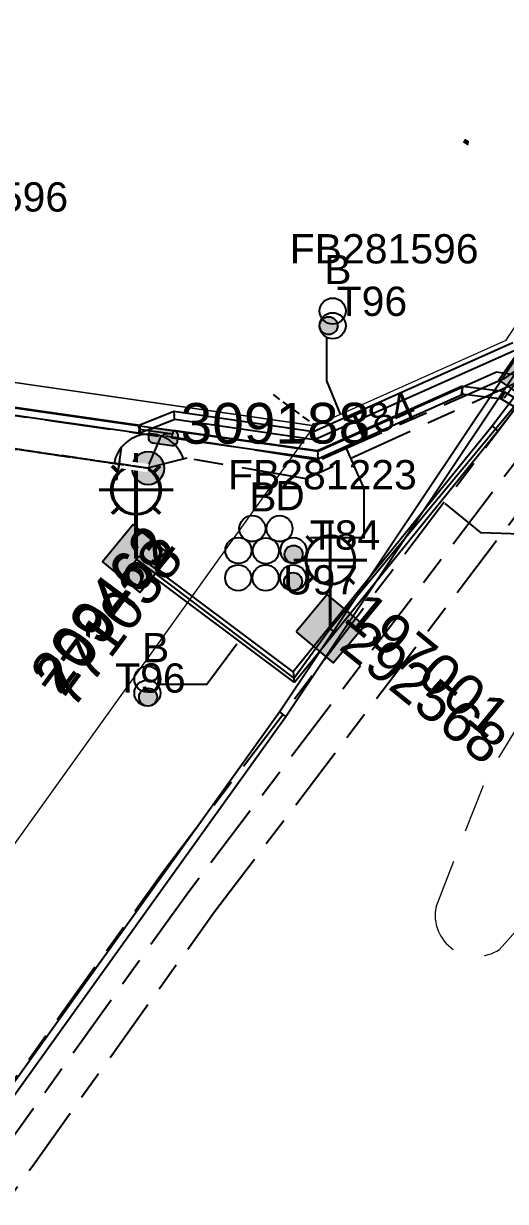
# Model space of a CAD drawing. Header units: metres. Extents: x 300929 to 302247, y 6244220 to 6246836.
# Drawn here: x 301293.7 to 301323.3, y 6244507.1 to 6244579.5 of the extents above; entities that cross this region are included whole.
import ezdxf
from ezdxf.enums import TextEntityAlignment as Align

# ---------------------------------------------------------------- set-up
doc = ezdxf.new("R2010")
doc.units = ezdxf.units.M
for name, pattern in [('Cable Exist OH', [1, 1, 0]), ('Cable Exist UG', [8.2, 4, -1.2, 1.8, -1.2]), ('Dash', [5, 3, -2]), ('DASHED', [0.75, 0.5, -0.25])]:
    doc.linetypes.add(name, pattern=pattern)
doc.layers.get('0').update_dxf_attribs({"color": 6})
for name, color, linetype in [('_User Miscellaneous1', 7, 'Continuous'), ('Duct_SP_EXT', 7, 'Continuous'), ('Equip_LV_EXT', 7, 'Continuous'), ('Equip_SL_EXT', 7, 'Continuous'), ('Equip_SP_SL_EXT', 7, 'Continuous'), ('Mains_HV_EXT', 7, 'Continuous'), ('Mains_LV_EXT', 7, 'Continuous'), ('SupportsOH_SP_TR_HV_LV_SL_EXT', 7, 'Continuous'), ('SupportsUG_SP_LV_EXT', 7, 'Continuous'), ('SupportsUG_SP_LV_SL_EXT', 7, 'Continuous')]:
    doc.layers.add(name, color=color, linetype=linetype)
for name, color, linetype, lineweight in [('Cadastre Developer_SP_EXT', 9, 'Continuous', 5), ('Cadastre Land Parcels_SP_EXT', 9, 'Continuous', 5), ('Cadastre Roads_SP_EXT', 9, 'Continuous', 5)]:
    doc.layers.add(name, color=color, linetype=linetype, lineweight=lineweight)
doc.layers.add('UNKNOWN_FEATURES', color=1, linetype='DASHED', plot=False)
doc.styles.add('COLUMN_LABEL', font='arial.ttf')
doc.styles.add('iecARIAL', font='arial.ttf', dxfattribs={"height": 2})
doc.styles.add('IESYMBOL1', font='isocp.shx')
doc.styles.add('POLE_LABEL', font='arial.ttf')
doc.styles.add('SLCP_LABEL', font='arial.ttf', dxfattribs={"height": 3.5})
doc.styles.get("Standard").update_dxf_attribs({"font": 'arial.ttf'})

# ---------------------------------------------------------------- blocks, each defined once
blk = doc.blocks.new('COLUMN_EXT')
blk.add_hatch(color=256).paths.add_polyline_path([(-1.485, 1.485), (-1.485, -1.485), (1.485, -1.485), (1.485, 1.485)])
blk.add_lwpolyline([(-1.485, -1.485), (1.485, -1.485), (1.485, 1.485), (-1.485, 1.485)], close=True)
for tag, height, style, flags, p in [('ASSET_NUM', 2.5, 'COLUMN_LABEL', 8, (2, 2)), ('STRUCTURE_PLANT_NUMBER', 0.2, 'POLE_LABEL', 9, (1.813, 0.031)), ('STREET_CODE', 0.2, 'COLUMN_LABEL', 9, (1.813, -0.2))]:
    blk.add_attdef(tag, text='', height=height, dxfattribs=dict(style=style, flags=flags)).set_placement(p, align=Align.MIDDLE_LEFT)
at = {"flags": 9}
for tag, p in [('OWNED_BY', (1.813, -0.6)), ('STATE', (1.813, -0.8)), ('COLUMN_TYPE', (1.813, -0.4)), ('USAGE', (1.813, -1)), ('LEGEND', (1.813, -1.2)), ('LOCATION', (1.813, -1.4)), ('STREETNAME', (1.813, -1.6)), ('SUBURB', (1.813, -1.8)), ('NOTES', (1.813, -2))]:
    blk.add_attdef(tag, text='', height=0.2, dxfattribs=at).set_placement(p, align=Align.MIDDLE_LEFT)
at = {"flags": 1}
blk.add_attdef('Z', (1.813, -2.351), '', height=0.2, dxfattribs=at)
blk = doc.blocks.new('PILLAR_EXT')
blk.add_hatch(color=256).paths.add_polyline_path([(-2.475, 0.99), (-2.475, -0.99), (2.475, -0.99), (2.475, 0.99)])
blk.add_lwpolyline([(-2.475, -0.99), (2.475, -0.99), (2.475, 0.99), (-2.475, 0.99)], close=True)
at = {"style": 'iecARIAL', "flags": 8}
blk.add_attdef('ASSET_NUM', (1.5, 3.5), '', height=2.5, dxfattribs=at)
for tag, p, flags in [('OWNED_BY', (0, -0.2), 9), ('STATE', (0, -0.4), 9), ('SUPPORT_TYPE', (0, -0.6), 9), ('USAGE', (0, -0.8), 9), ('LEGEND', (0, -1), 9), ('LOCATION', (0, -1.2), 9), ('NOTES', (0, -1.4), 9), ('PARENT', (0, -1.6), 9), ('STREETNAME', (0, -1.8), 9), ('SUBURB', (0, -2), 1)]:
    blk.add_attdef(tag, p, '', height=0.2, dxfattribs=dict(flags=flags))
blk = doc.blocks.new('DUCT_EXT')
blk.add_circle((0, 0.8), 0.8)
at = {"flags": 1}
blk.add_attdef('Z', (0, 0), '', height=0.2, dxfattribs=at)
at = {"flags": 9}
for tag, p in [('DUCT_CODE', (0, 0)), ('XSECT_TYPE', (0, -0.2)), ('STATE', (0, -0.6)), ('FB_REFERENCE', (0, -0.4)), ('NOTES', (0, -0.8))]:
    blk.add_attdef(tag, text='', height=0.2, dxfattribs=at).set_placement(p, align=Align.MIDDLE_LEFT)
blk = doc.blocks.new('SL_LANTERN_EXT')
at = {"lineweight": 40}
for p, q in [((0, 1.968), (0, 6.468)), ((-1.459, 5.676), (-1.061, 5.278)), ((1.458, 5.676), (1.06, 5.278)), ((-2.25, 4.218), (2.25, 4.218)), ((-1.459, 2.759), (-1.061, 3.157)), ((1.458, 2.759), (1.06, 3.157)), ((0, 0), (0, 2.721))]:
    blk.add_line(p, q, dxfattribs=at)
blk.add_circle((0, 4.218), 1.5, dxfattribs=at)
at = {"style": 'iecARIAL', "flags": 8}
blk.add_attdef('ASSET_NUM', (1.5, 1.5), '', height=2.5, dxfattribs=at)
for tag, p, height, flags in [('CONSTRUCTED_VOLTAGE', (0.981, -0.653), 0.2, 9), ('CONTROL_TYPE', (0.981, -0.853), 0.2, 9), ('LANTERN_PURPOSE', (0.981, -1.053), 0.2, 9), ('LANTERN_TYPE', (0.981, -1.253), 0.2, 9), ('NO_PHASES', (0.981, -1.453), 0.2, 9), ('LNUMBER', (2.181, -3.253), 2.5, 8), ('OPERATING_VOLTAGE', (0.981, -1.653), 0.2, 9), ('ORIENTATION', (0.981, -1.853), 0.2, 9), ('OWNED_BY', (0.981, -2.053), 0.2, 9), ('STATE', (0.981, -2.253), 0.2, 9), ('CEXIST', (0.981, -2.653), 0.2, 9), ('CNEW', (0.981, -2.853), 0.2, 9), ('CNUMBER', (0.981, -3.053), 0.2, 9), ('USAGE', (0.981, -2.453), 0.2, 9), ('CREMOVE', (0.981, -3.253), 0.2, 9), ('CREPLACE', (0.981, -3.453), 0.2, 9), ('LKINGHEIGHT', (0.981, -3.653), 0.2, 9), ('LBRACKET', (0.981, -3.853), 0.2, 9), ('LBRACKETVOCAB', (0.981, -4.053), 0.2, 9), ('LCATEGORY', (0.981, -4.253), 0.2, 9), ('LCHARGE1', (0.981, -4.453), 0.2, 9), ('LCHARGE1PERCENT', (0.981, -4.653), 0.2, 9), ('LCHARGE2', (0.981, -4.853), 0.2, 9), ('LCHARGE2PERCENT', (0.981, -5.053), 0.2, 9), ('LCHARGE3', (0.981, -5.253), 0.2, 9), ('LCHARGE3PERCENT', (0.981, -5.453), 0.2, 9), ('LEXIST', (0.981, -5.653), 0.2, 9), ('LLAMP', (0.981, -5.853), 0.2, 9), ('LLAMPVOCAB', (0.981, -6.053), 0.2, 9), ('LMAST', (0.981, -6.253), 0.2, 9), ('LMASTVOCAB', (0.981, -6.453), 0.2, 9), ('LNEW', (0.981, -6.653), 0.2, 9), ('LANTNUMBER', (0.981, -6.853), 0.2, 9), ('LOUTREACH', (0.981, -7.253), 0.2, 9), ('LOUTREACHVOCAB', (0.981, -7.453), 0.2, 9), ('LRATECODE', (0.981, -7.653), 0.2, 9), ('LREMOVE', (0.981, -7.853), 0.2, 9), ('LREPLACE', (0.981, -8.053), 0.2, 9), ('LTYPE', (0.981, -8.253), 0.2, 9), ('LTYPEVOCAB', (0.981, -8.453), 0.2, 9), ('LEGEND', (0.981, -8.653), 0.2, 9), ('LOCATION', (0.981, -8.853), 0.2, 9), ('STREETNAME', (0.981, -9.253), 0.2, 9), ('SUBURB', (0.981, -9.453), 0.2, 1), ('NOTES', (0.981, -9.053), 0.2, 9)]:
    blk.add_attdef(tag, p, '', height=height, dxfattribs=dict(flags=flags))
blk = doc.blocks.new('POLE_EXT')
blk.add_hatch(color=256).paths.add_polyline_path([(-1, 0, 1), (1, 0, 1)])
blk.add_lwpolyline([(-1, 0, 1), (1, 0, 1)], format="xyb", close=True)
for tag, height, flags, p in [('pNumber', 2.5, 8, (-17.84, 2.067)), ('OWNED_BY', 0.2, 9, (1.355, -0.4)), ('SPECIAL_USE', 0.2, 9, (1.355, -0.8)), ('PARENT', 0.2, 9, (1.355, -0.6)), ('cLV', 0.2, 9, (1.355, -1.4)), ('STATE', 0.2, 9, (1.355, -1)), ('USAGE', 0.2, 9, (1.355, -1.2)), ('cHV', 0.2, 9, (1.355, -2)), ('hDepth', 0.2, 9, (1.355, -1.6)), ('hDia', 0.2, 9, (1.355, -1.8)), ('LBRACKET', 0.2, 9, (1.355, -2.2)), ('LExisting', 0.2, 9, (1.355, -2.4)), ('LANTNUMBER', 0.2, 9, (1.355, -2.6)), ('LOther', 0.2, 9, (1.355, -2.8)), ('cLinedev', 0.2, 9, (1.355, -3.4)), ('LRemove', 0.2, 9, (1.355, -3)), ('LEGEND', 0.2, 9, (1.355, -3.2)), ('LOCATION', 0.2, 9, (1.355, -3.6)), ('pExisting', 0.2, 9, (1.355, -3.8)), ('pFooting', 0.2, 9, (1.355, -4.4)), ('PFNUMBER', 0.2, 9, (1.355, -4)), ('NEWPFNUMBER', 0.2, 9, (1.355, -4.2)), ('pNew', 0.2, 9, (1.355, -4.6)), ('pRelocate', 0.2, 9, (1.355, -5)), ('pRemove', 0.2, 9, (1.355, -5.2)), ('pReplace', 0.2, 9, (1.355, -5.4)), ('pStay', 0.2, 9, (1.355, -5.6)), ('pType', 0.2, 9, (1.355, -5.8)), ('cspan', 0.2, 9, (1.355, -6)), ('STREETNAME', 0.2, 9, (1.355, -6.2)), ('SUBURB', 0.2, 9, (1.355, -6.4)), ('NOTES', 0.2, 9, (1.355, -6.6)), ('OPERATED_BY', 0.2, 9, (1.355, -7.014)), ('MAINTAINED_BY', 0.2, 9, (1.355, -6.814))]:
    blk.add_attdef(tag, text='', height=height, dxfattribs=dict(flags=flags)).set_placement(p, align=Align.MIDDLE_LEFT)
at = {"style": 'POLE_LABEL'}
for tag, height, flags, p in [('ASSET_NUM', 2.5, 8, (2, 2)), ('STRUCTURE_PLANT_NUMBER', 0.2, 9, (1.355, 0.028)), ('STREET_CODE', 0.2, 9, (1.355, -0.2))]:
    blk.add_attdef(tag, text='', height=height, dxfattribs=dict(at, flags=flags)).set_placement(p, align=Align.MIDDLE_LEFT)
at = {"flags": 1}
blk.add_attdef('Z', (1.355, -7.328), '', height=0.2, dxfattribs=at)
blk = doc.blocks.new('LV_STJ_EXT')
h = blk.add_hatch(color=256)
edge = h.paths.add_edge_path()
edge.add_ellipse((-0.586, 0.131), major_axis=(0.226, 0.226), ratio=1, start_angle=44.99996, end_angle=135)
edge.add_line((-0.906, 0.131), (-0.906, -0.131))
edge.add_ellipse((-0.586, -0.131), major_axis=(0.226, 0.226), ratio=1, start_angle=134.99996, end_angle=225)
edge.add_line((-0.586, -0.451), (0.586, -0.451))
edge.add_ellipse((0.586, -0.131), major_axis=(-0.226, 0.226), ratio=1, start_angle=134.99996, end_angle=225)
edge.add_line((0.906, -0.131), (0.906, 0.131))
edge.add_ellipse((0.586, 0.131), major_axis=(-0.226, 0.226), ratio=1, start_angle=224.99996, end_angle=315)
edge.add_line((0.586, 0.451), (-0.586, 0.451))
blk.add_lwpolyline([(-0.906, 0.131), (-0.906, -0.131, 0.414214), (-0.586, -0.451), (0.586, -0.451, 0.414214), (0.906, -0.131), (0.906, 0.131, 0.414214), (0.586, 0.451), (-0.586, 0.451, 0.414214)], format="xyb", close=True)
at = {"flags": 1}
blk.add_attdef('Z', (0, 0), '', height=0.2, dxfattribs=at)
at = {"flags": 9}
for tag, p in [('ORIENTATION', (0, 0)), ('USAGE', (0, -0.2)), ('LEGEND', (0, -0.4)), ('NOTES', (0, -0.6))]:
    blk.add_attdef(tag, text='', height=0.2, dxfattribs=at).set_placement(p, align=Align.MIDDLE_LEFT)
blk = doc.blocks.new('End Shackle_EXT')
at = {"flags": 9}
for tag, p in [('ORIENTATION', (0, -0.8)), ('OWNED_BY', (0, -1)), ('STATE', (0, -1.2)), ('USAGE', (0, -1.4)), ('NOTES', (0, -1.6))]:
    blk.add_attdef(tag, text='', height=0.2, dxfattribs=at).set_placement(p, align=Align.MIDDLE_LEFT)
blk.add_wipeout([(0, 0.253), (1.815, 0.253), (1.815, -0.253), (0, -0.253)])
blk.add_line((1.815, -1), (1.815, 1))
at = {"flags": 1}
blk.add_attdef('Z', (0, 0), '', height=0.2, dxfattribs=at)
at = {"flags": 9}
for tag, p in [('CONNECTOR_TYPE', (0, 0)), ('OPERATING_VOLTAGE', (0, -0.6)), ('CONSTRUCTED_VOLTAGE', (0, -0.2)), ('NO_PHASES', (0, -0.4))]:
    blk.add_attdef(tag, text='', height=0.2, dxfattribs=at).set_placement(p, align=Align.MIDDLE_LEFT)
blk = doc.blocks.new('CABLE_LARGE_EXT')
h = blk.add_hatch(color=256)
edge = h.paths.add_edge_path()
edge.add_arc((0, 0.55), 0.55, 0, 360)
blk.add_circle((0, 0.55), 0.55)
at = {"flags": 1}
blk.add_attdef('Z', (0, 0), '', height=0.2, dxfattribs=at)
at = {"flags": 9}
for tag, p in [('COND_CODE', (0, 0)), ('XSECT_SIZE', (0, -0.6)), ('STATE', (0, -0.4)), ('FB_REFERENCE', (0, -0.2)), ('NOTES', (0, -0.8))]:
    blk.add_attdef(tag, text='', height=0.2, dxfattribs=at).set_placement(p, align=Align.MIDDLE_LEFT)
blk = doc.blocks.new('SLCP_ZELL_EXT')
blk.add_wipeout([(-0.236, 7.5), (-0.706, 7.47), (-1.174, 7.411), (-1.637, 7.323), (-2.093, 7.206), (-2.542, 7.06), (-2.98, 6.887), (-3.407, 6.686), (-3.82, 6.459), (-4.218, 6.206), (-4.599, 5.929), (-4.962, 5.629), (-5.306, 5.306), (-5.629, 4.962), (-5.929, 4.599), (-6.206, 4.218), (-6.459, 3.82), (-6.686, 3.407), (-6.887, 2.98), (-7.06, 2.542), (-7.206, 2.093), (-7.323, 1.637), (-7.411, 1.174), (-7.47, 0.706), (-7.5, 0.236), (-7.5, -0.236), (-7.47, -0.706), (-7.411, -1.174), (-7.323, -1.637), (-7.206, -2.093), (-7.06, -2.542), (-6.887, -2.98), (-6.686, -3.407), (-6.459, -3.82), (-6.206, -4.218), (-5.929, -4.599), (-5.629, -4.962), (-5.306, -5.306), (-4.962, -5.629), (-4.599, -5.929), (-4.218, -6.206), (-3.82, -6.459), (-3.407, -6.686), (-2.98, -6.887), (-2.542, -7.06), (-2.093, -7.206), (-1.637, -7.323), (-1.174, -7.411), (-0.706, -7.47), (-0.236, -7.5), (0.236, -7.5), (0.706, -7.47), (1.174, -7.411), (1.637, -7.323), (2.093, -7.206), (2.542, -7.06), (2.98, -6.887), (3.407, -6.686), (3.82, -6.459), (4.218, -6.206), (4.599, -5.929), (4.962, -5.629), (5.306, -5.306), (5.629, -4.962), (5.929, -4.599), (6.206, -4.218), (6.459, -3.82), (6.686, -3.407), (6.887, -2.98), (7.06, -2.542), (7.206, -2.093), (7.323, -1.637), (7.411, -1.174), (7.47, -0.706), (7.5, -0.236), (7.5, 0.236), (7.47, 0.706), (7.411, 1.174), (7.323, 1.637), (7.206, 2.093), (7.06, 2.542), (6.887, 2.98), (6.686, 3.407), (6.459, 3.82), (6.206, 4.218), (5.929, 4.599), (5.629, 4.962), (5.306, 5.306), (4.962, 5.629), (4.599, 5.929), (4.218, 6.206), (3.82, 6.459), (3.407, 6.686), (2.98, 6.887), (2.542, 7.06), (2.093, 7.206), (1.637, 7.323), (1.174, 7.411), (0.706, 7.47), (0.236, 7.5)])
at = {"linetype": 'Dash', "lineweight": 40, "ltscale": 0.7}
for p, q in [((0, 4.109), (0, -4.109)), ((-4.109, 0), (4.109, 0))]:
    blk.add_line(p, q, dxfattribs=at)
blk.add_circle((0, 0), 4.109, dxfattribs=at)
at = {"lineweight": 40, "style": 'IESYMBOL1'}
for s, p in [('P', (-1.604, 0)), ('Z', (1.702, 0)), ('60', (-1.612, -3.312))]:
    blk.add_text(s, height=2, dxfattribs=at).set_placement(p, align=Align.BOTTOM_CENTER)
at = {"style": 'SLCP_LABEL'}
for tag, height, flags, p in [('ASSET_NUM', 2.5, 8, (2, 2)), ('STREET_CODE', 0.2, 9, (0, -0.2))]:
    blk.add_attdef(tag, text='', height=height, dxfattribs=dict(at, flags=flags)).set_placement(p, align=Align.MIDDLE_LEFT)
at = {"flags": 1}
blk.add_attdef('Z', (0, 0), '', height=0.2, dxfattribs=at)
at = {"flags": 9}
for tag, p in [('CONSTRUCTED_VOLTAGE', (0, -0.4)), ('CONTROL_TYPE', (0, -0.6)), ('NO_PHASES', (0, -0.8)), ('OPERATING_VOLTAGE', (0, -1)), ('ORIENTATION', (0, -1.2)), ('OWNED_BY', (0, -1.4)), ('STATE', (0, -2)), ('USAGE', (0, -1.6)), ('LOCATION', (0, -1.8)), ('NOTES', (0, -2.2))]:
    blk.add_attdef(tag, text='', height=0.2, dxfattribs=at).set_placement(p, align=Align.MIDDLE_LEFT)

msp = doc.modelspace()

# ---------------------------------------------------------------- linework, layer by layer
at = {"layer": '_User Miscellaneous1'}
for points in [[(301324.642, 6244558.267), (301323.25, 6244556.455)], [(301302.869, 6244554.229), (301300.84, 6244554.53)], [(301312.57, 6244542.277), (301310.342, 6244539.225), (301300.653, 6244546.54)]]:
    msp.add_lwpolyline(points, dxfattribs=at)
msp.add_lwpolyline([(301302.766, 6244554.247), (301302.676, 6244554.258), (301302.676, 6244554.258, 0.362344), (301302.049, 6244553.862), (301302.049, 6244553.862), (301301.315, 6244552.135)], format="xyb", dxfattribs=at)
at = {"layer": 'Cadastre Developer_SP_EXT', "linetype": 'Dash'}
msp.add_lwpolyline([(301324.447, 6244524.215), (301322.959, 6244522.564), (301322.959, 6244522.564, -0.674446), (301319.068, 6244525.186), (301319.068, 6244525.186), (301322.155, 6244533.095), (301322.155, 6244533.095, -0.029829), (301330.233, 6244545.106), (301330.233, 6244545.106), (301380.901, 6244615.99), (301395.111, 6244635.275), (301395.111, 6244635.275, -0.103615), (301403.077, 6244644.007), (301403.077, 6244644.007), (301413.488, 6244652.598), (301413.488, 6244652.598, 0.020527), (301425.009, 6244663.056), (301425.009, 6244663.056), (301471.061, 6244726.406)], format="xyb", dxfattribs=at)
at = {"layer": 'Cadastre Land Parcels_SP_EXT', "linetype": 'Continuous'}
msp.add_lwpolyline([(301365.35, 6244623.152), (301393.24, 6244665.07), (301405.811, 6244693.785), (301282.408, 6244711.309), (301260.853, 6244562.086), (301311.591, 6244554.745), (301323.368, 6244560.017), (301365.35, 6244623.152)], close=True, dxfattribs=at)
at = {"layer": 'Cadastre Roads_SP_EXT', "linetype": 'Continuous'}
msp.add_lwpolyline([(301311.591, 6244554.745), (301260.853, 6244562.086), (301216.55, 6244568.279), (301198.848, 6244573.509), (301196.296, 6244549.767), (301238.451, 6244541.432), (301254.785, 6244535.551), (301266.735, 6244527.267), (301282.307, 6244513.915), (301311.591, 6244554.745)], close=True, dxfattribs=at)
at = {"layer": 'Duct_SP_EXT'}
for p, q in [((301309.439, 6244537.159), (301328.204, 6244565.228)), ((301309.834, 6244536.885), (301328.603, 6244564.962)), ((301329.423, 6244563.834), (301322.508, 6244554.724)), ((301329.817, 6244563.56), (301322.885, 6244554.428)), ((301300.874, 6244554.768), (301261.09, 6244560.448)), ((301300.806, 6244554.293), (301261.233, 6244559.942)), ((301323.791, 6244559.849), (301311.537, 6244554.378)), ((301324.045, 6244559.437), (301311.606, 6244553.883)), ((301320.633, 6244557.169), (301311.776, 6244553.21)), ((301320.7, 6244557.161), (301320.633, 6244557.169)), ((301320.633, 6244557.169), (301320.67, 6244556.923)), ((301320.641, 6244556.684), (301320.67, 6244556.923)), ((301320.7, 6244557.161), (301320.67, 6244556.923)), ((301320.707, 6244556.676), (301320.67, 6244556.923)), ((301323.194, 6244556.855), (301320.7, 6244557.161)), ((301323.194, 6244556.855), (301323.165, 6244556.617)), ((301323.287, 6244556.824), (301323.165, 6244556.617)), ((301332.542, 6244551.361), (301323.287, 6244556.824)), ((301320.707, 6244556.676), (301311.845, 6244552.715)), ((301323.135, 6244556.379), (301320.641, 6244556.684)), ((301320.641, 6244556.684), (301320.707, 6244556.676)), ((301323.043, 6244556.41), (301323.165, 6244556.617)), ((301332.277, 6244550.961), (301323.043, 6244556.41)), ((301323.135, 6244556.379), (301323.165, 6244556.617)), ((301302.95, 6244555.618), (301300.752, 6244554.754)), ((301311.537, 6244554.378), (301302.95, 6244555.618)), ((301302.95, 6244555.618), (301302.979, 6244555.371)), ((301303.007, 6244555.125), (301302.979, 6244555.371)), ((301300.752, 6244554.754), (301300.84, 6244554.53)), ((301300.806, 6244554.293), (301300.84, 6244554.53)), ((301300.874, 6244554.768), (301300.84, 6244554.53)), ((301300.928, 6244554.307), (301300.84, 6244554.53)), ((301303.007, 6244555.125), (301300.928, 6244554.307)), ((301311.606, 6244553.883), (301303.007, 6244555.125)), ((301322.508, 6244554.724), (301312.474, 6244542.329)), ((301322.508, 6244554.724), (301322.697, 6244554.576)), ((301322.885, 6244554.428), (301322.697, 6244554.576)), ((301302.835, 6244553.991), (301302.869, 6244554.229)), ((301311.845, 6244552.715), (301302.835, 6244553.991)), ((301302.902, 6244554.467), (301302.869, 6244554.229)), ((301311.776, 6244553.21), (301302.902, 6244554.467)), ((301311.537, 6244554.378), (301311.572, 6244554.13)), ((301311.606, 6244553.883), (301311.572, 6244554.13)), ((301322.885, 6244554.428), (301312.847, 6244542.027)), ((301311.776, 6244553.21), (301311.81, 6244552.963)), ((301311.845, 6244552.715), (301311.81, 6244552.963)), ((301300.797, 6244546.732), (301300.653, 6244546.54)), ((301310.288, 6244539.63), (301300.797, 6244546.732)), ((301300.509, 6244546.348), (301300.653, 6244546.54)), ((301310.37, 6244538.968), (301300.509, 6244546.348)), ((301312.474, 6244542.329), (301310.288, 6244539.63)), ((301312.474, 6244542.329), (301312.66, 6244542.178)), ((301312.474, 6244542.329), (301312.66, 6244542.178)), ((301312.847, 6244542.027), (301310.37, 6244538.968)), ((301312.847, 6244542.027), (301312.66, 6244542.178)), ((301312.847, 6244542.027), (301312.66, 6244542.178)), ((301310.288, 6244539.63), (301310.329, 6244539.299)), ((301310.37, 6244538.968), (301310.329, 6244539.299)), ((301283.544, 6244501.036), (301309.439, 6244537.159)), ((301309.439, 6244537.159), (301309.637, 6244537.022)), ((301283.934, 6244500.756), (301309.834, 6244536.885)), ((301309.834, 6244536.885), (301309.637, 6244537.022))]:
    msp.add_line(p, q, dxfattribs=at)
for points in [[(301312.339, 6244560.208), (301312.339, 6244557.518), (301313.174, 6244555.453)], [(301311.358, 6244547.888), (301314.655, 6244547.888), (301314.655, 6244550.9), (301313.577, 6244553.313)], [(301324.287, 6244548.094), (301321.841, 6244548.164), (301319.631, 6244549.973)], [(301301.97, 6244538.872), (301304.982, 6244538.872), (301306.823, 6244541.34)]]:
    msp.add_lwpolyline(points, dxfattribs=at)
at = {"layer": 'Mains_HV_EXT', "linetype": 'Continuous'}
msp.add_lwpolyline([(301303.543, 6244552.703, 0.781179), (301299.276, 6244552.44)], format="xyb", dxfattribs=at)
at = {"layer": 'Mains_LV_EXT', "linetype": 'Cable Exist UG'}
for points in [[(301259.791, 6244558.067), (301262.607, 6244559.811), (301262.607, 6244559.811), (301302.31, 6244554.067)], [(301325.159, 6244559.024), (301323.228, 6244557.634), (301311.898, 6244552.622), (301302.439, 6244554.112)]]:
    msp.add_lwpolyline(points, dxfattribs=at)
at = {"layer": 'UNKNOWN_FEATURES'}
for points in [[(301327.728, 6244564.085), (301321.279, 6244568.774)], [(301309.055, 6244556.665), (301311.627, 6244554.763)]]:
    msp.add_lwpolyline(points, dxfattribs=at)

# ---------------------------------------------------------------- block references
at = {"layer": 'Duct_SP_EXT'}
for name, p, rotation in [('DUCT_EXT', (301311.915, 6244561.805), 269.7291470067879), ('DUCT_EXT', (301311.915, 6244560.905), 269.6353486135151), ('CABLE_LARGE_EXT', (301311.915, 6244560.905), 269.681775880931)]:
    msp.add_blockref(name, p, dxfattribs=dict(at, rotation=rotation))
for name, p in [('DUCT_EXT', (301307.778, 6244547.626)), ('DUCT_EXT', (301309.451, 6244547.626)), ('DUCT_EXT', (301306.92, 6244546.279)), ('DUCT_EXT', (301308.612, 6244546.263)), ('DUCT_EXT', (301310.304, 6244546.279)), ('CABLE_LARGE_EXT', (301310.314, 6244546.299)), ('DUCT_EXT', (301306.902, 6244544.607)), ('DUCT_EXT', (301308.596, 6244544.603)), ('DUCT_EXT', (301310.288, 6244544.603)), ('CABLE_LARGE_EXT', (301310.283, 6244544.627)), ('DUCT_EXT', (301301.328, 6244538.373)), ('DUCT_EXT', (301301.329, 6244537.52)), ('CABLE_LARGE_EXT', (301301.37, 6244537.52))]:
    msp.add_blockref(name, p, dxfattribs=at)
at = {"layer": 'Equip_LV_EXT', "rotation": 171.7672681888263}
msp.add_blockref('LV_STJ_EXT', (301302.31, 6244554.067), dxfattribs=at)
at = {"layer": 'Equip_SP_SL_EXT'}
ref = msp.add_blockref('SL_LANTERN_EXT', (301329.518, 6244565.686), dxfattribs=at)
ref.add_attrib('ASSET_NUM', '197002', dxfattribs={"layer": '0', "height": 2.5, "rotation": 327.93208, "style": 'iecARIAL'}).set_placement((301331.018, 6244567.186), align=Align.MIDDLE_RIGHT)
ref = msp.add_blockref('SL_LANTERN_EXT', (301300.605, 6244546.588), dxfattribs=at)
ref.add_attrib('ASSET_NUM', '209463', dxfattribs={"layer": '0', "height": 2.5, "rotation": 52.00127, "style": 'iecARIAL'}).set_placement((301302.105, 6244548.088), align=Align.MIDDLE_RIGHT)
ref = msp.add_blockref('SL_LANTERN_EXT', (301300.653, 6244546.588), dxfattribs=at)
ref.add_attrib('ASSET_NUM', '209462', dxfattribs={"layer": '0', "height": 2.5, "rotation": 53.39292, "style": 'iecARIAL'}).set_placement((301302.153, 6244548.088), align=Align.MIDDLE_RIGHT)
ref = msp.add_blockref('SL_LANTERN_EXT', (301312.57, 6244542.277), dxfattribs=at)
ref.add_attrib('ASSET_NUM', '197001', dxfattribs={"layer": '0', "height": 2.5, "rotation": 320.5823, "style": 'iecARIAL'}).set_placement((301314.07, 6244543.777), align=Align.MIDDLE_LEFT)
at = {"layer": 'SupportsOH_SP_TR_HV_LV_SL_EXT'}
ref = msp.add_blockref('POLE_EXT', (301301.373, 6244552.144), dxfattribs=at)
ref.add_attrib('ASSET_NUM', '309188', dxfattribs={"layer": '0', "height": 2.5, "rotation": 0.0831, "style": 'POLE_LABEL'}).set_placement((301303.373, 6244552.894), align=Align.BOTTOM_LEFT)
at = {"layer": 'SupportsUG_SP_LV_EXT'}
ref = msp.add_blockref('PILLAR_EXT', (301325.159, 6244559.024), dxfattribs=dict(at, rotation=55.21228124598417))
ref.add_attrib('ASSET_NUM', '94914', dxfattribs={"layer": '0', "height": 2.5, "rotation": 327.60016, "style": 'iecARIAL'}).set_placement((301326.659, 6244562.524), align=Align.TOP_LEFT)
at = {"layer": 'SupportsUG_SP_LV_SL_EXT'}
ref = msp.add_blockref('COLUMN_EXT', (301329.518, 6244565.686), dxfattribs=dict(at, rotation=326.7839858611076))
ref.add_attrib('ASSET_NUM', '292569', dxfattribs={"layer": '0', "height": 2.5, "rotation": 327.99462, "style": 'COLUMN_LABEL'}).set_placement((301331.518, 6244566.436), align=Align.MIDDLE_RIGHT)
ref = msp.add_blockref('COLUMN_EXT', (301300.653, 6244546.588), dxfattribs=dict(at, rotation=50.52754018800105))
ref.add_attrib('ASSET_NUM', '771038', dxfattribs={"layer": '0', "height": 2.5, "rotation": 53.48432, "style": 'COLUMN_LABEL'}).set_placement((301302.653, 6244547.338), align=Align.MIDDLE_RIGHT)
ref = msp.add_blockref('COLUMN_EXT', (301312.57, 6244542.277), dxfattribs=dict(at, rotation=320.0636168696815))
ref.add_attrib('ASSET_NUM', '292568', dxfattribs={"layer": '0', "height": 2.5, "rotation": 321.24525, "style": 'COLUMN_LABEL'}).set_placement((301314.57, 6244543.027), align=Align.TOP_LEFT)

# ---------------------------------------------------------------- texts
at = {"layer": 'Duct_SP_EXT'}
for s, p in [('FB281596', (301284.852, 6244567.914)), ('FB281596', (301310.077, 6244564.727)), ('B', (301312.193, 6244563.456)), ('T96', (301312.961, 6244561.5)), ('FB281223', (301306.281, 6244550.842)), ('B', (301307.583, 6244549.48)), ('D', (301309.184, 6244549.555)), ('T84', (301311.305, 6244547.135)), ('U97', (301309.663, 6244544.379)), ('B', (301300.994, 6244540.214)), ('T96', (301299.347, 6244538.344))]:
    msp.add_text(s, height=1.8, dxfattribs=at).set_placement(p)
at = {"layer": 'Mains_LV_EXT'}
msp.add_text('T84', height=1.8, rotation=23.86322, dxfattribs=at).set_placement((301314.02, 6244553.56))

# ---------------------------------------------------------------- next in the draw order: block references
at = {"layer": 'Equip_SL_EXT'}
ref = msp.add_blockref('SLCP_ZELL_EXT', (301328.419, 6244570.563), dxfattribs=at)
ref.add_attrib('ASSET_NUM', '7536', dxfattribs={"layer": '0', "height": 2.5, "rotation": 1, "style": 'SLCP_LABEL'}).set_placement((301330.419, 6244571.313), align=Align.TOP_CENTER)
at = {"layer": 'Mains_LV_EXT', "rotation": 171.8270813259846}
msp.add_blockref('End Shackle_EXT', (301301.373, 6244552.144), dxfattribs=at)

# ---------------------------------------------------------------- next in the draw order: linework, layer by layer
at = {"layer": '_User Miscellaneous1'}
for points in [[(301259.753, 6244558.053), (301262.349, 6244560.268), (301302.994, 6244554.431), (301302.994, 6244554.431), (301311.814, 6244553.191), (301322.789, 6244558.074), (301325.98, 6244557.577), (301325.98, 6244557.577), (301329.784, 6244563.263), (301329.518, 6244565.686)], [(301329.518, 6244565.686), (301331.779, 6244562.701), (301331.779, 6244562.701), (301326.873, 6244555.536), (301323.937, 6244555.999), (301312.57, 6244542.277)]]:
    msp.add_lwpolyline(points, dxfattribs=at)
at = {"layer": 'Mains_HV_EXT', "linetype": 'Cable Exist UG'}
for points in [[(301250.595, 6244453.88), (301257.309, 6244464.53), (301291.005, 6244511.577), (301291.005, 6244511.577), (301302.263, 6244527.298), (301325.867, 6244558.347), (301325.867, 6244558.347), (301331.006, 6244566.076)], [(301332.989, 6244565.467), (301327.498, 6244557.187), (301303.873, 6244526.111), (301292.631, 6244510.412), (301258.969, 6244463.413), (301252.321, 6244452.853)], [(301181.553, 6244319.631), (301185.14, 6244326.83), (301185.14, 6244326.83), (301184.313, 6244329.647), (301216.81, 6244392.768), (301242.956, 6244434.253), (301244.86, 6244437.273), (301253.206, 6244450.514), (301256.455, 6244455.665), (301256.455, 6244455.665), (301260.63, 6244462.297), (301294.257, 6244509.248), (301305.482, 6244524.923), (301329.129, 6244556.028), (301333.022, 6244561.898)], [(301350.901, 6244529.163), (301350.287, 6244530.884), (301350.606, 6244535.763), (301352.26, 6244538.157), (301324.931, 6244557.812), (301311.101, 6244551.485), (301303.744, 6244552.754), (301301.315, 6244552.135)]]:
    msp.add_lwpolyline(points, dxfattribs=at)
at = {"layer": 'Mains_HV_EXT', "linetype": 'Cable Exist OH'}
msp.add_lwpolyline([(301301.373, 6244552.144), (301259.63, 6244558.164), (301226.35, 6244562.909)], dxfattribs=at)
at = {"layer": 'Mains_LV_EXT', "linetype": 'Cable Exist OH'}
msp.add_lwpolyline([(301259.695, 6244558.13), (301301.373, 6244552.144)], dxfattribs=at)

doc.saveas('drawing.dxf')
